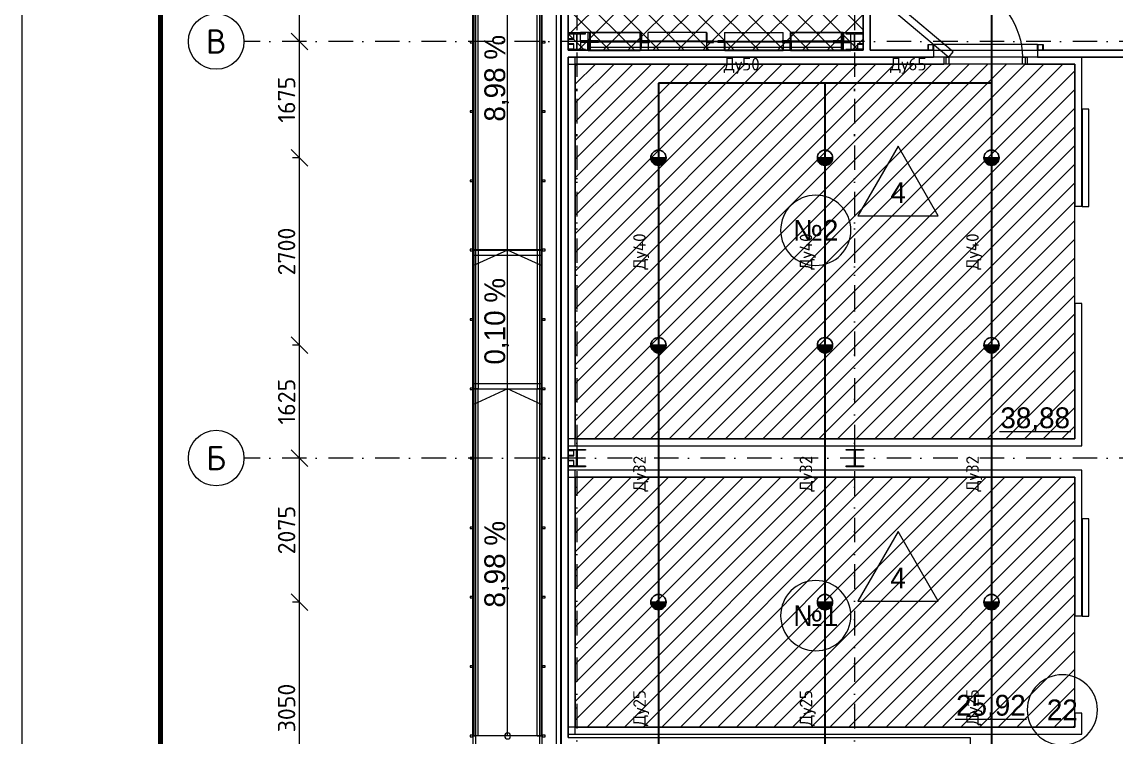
# Model space of a CAD drawing. Header units: millimetres. Extents: x 0 to 2118900, y -20000 to 84100.
# Drawn here: x 400000 to 415771, y 25981 to 36283 of the extents above; entities that cross this region are included whole.
import ezdxf
from ezdxf.enums import TextEntityAlignment as Align

# ---------------------------------------------------------------- set-up
doc = ezdxf.new("R2010")
doc.units = ezdxf.units.MM
for name, pattern in [('Dot & Dashed', [670.277762, 352.777767, -176.388884, 0, -141.111112]), ('Крупный пунктир', [634.99999, 0, -634.99999]), ('Штриховая', [300, 200, -100])]:
    doc.linetypes.add(name, pattern=pattern)
for name, color, linetype, lineweight in [('АР_подоснова', 8, 'Continuous', 13), ('ПТ_В21_расп', 1, 'Continuous', 30), ('ПТ_оросители', 7, 'Continuous', 25), ('ПТ_оси', 8, 'Continuous', 13), ('ПТ_размеры', 7, 'Continuous', 13), ('ПТ_рамка', 7, 'Continuous', 50), ('ПТ_рамка_тонк', 7, 'Continuous', 18), ('ПТ_текст', 7, 'Continuous', 18), ('ПТ_штриховка', 8, 'Continuous', 9)]:
    doc.layers.add(name, color=color, linetype=linetype, lineweight=lineweight)
doc.styles.add('АР_текст_1', font='arial.ttf')
doc.styles.add('АР_текст_2', font='ARIALN.TTF')
doc.styles.add('ПТ', font='isocpeur.ttf')
doc.dimstyles.new('ПТ100', dxfattribs={"dimscale": 100, "dimtxt": 2.5, "dimasz": 1.2, "dimexe": 1, "dimexo": 0, "dimgap": 0.6, "dimtad": 1, "dimdec": 0, "dimtxsty": 'ПТ', "dimtsz": 1.2, "dimcen": 2.5, "dimclrd": 7, "dimclre": 7, "dimclrt": 7, "dimazin": 3, "dimtfac": 1, "dimtmove": 0, "dimatfit": 3, "dimlwd": 13, "dimlwe": 13, "dimarcsym": 0})

# ---------------------------------------------------------------- blocks, each defined once
blk = doc.blocks.new('Разгрузочный тамбур_22_1', base_point=(3324, 5825))
at = {"color": 0, "linetype": 'Continuous', "lineweight": -2}
blk.add_line((6910, 182), (8168, 182), dxfattribs=at)
for start, end in [(0, 180), (180, 0)]:
    blk.add_arc((6996, 2373), 506, start, end, dxfattribs=at)
at = {"color": 0, "lineweight": -2, "style": 'АР_текст_1'}
for tag, p in [('ROOM_NUMBER', (6996, 2373)), ('ROOM_AREA', (7539, 381))]:
    blk.add_attdef(tag, text='', height=300, dxfattribs=at).set_placement(p, align=Align.MIDDLE_CENTER)
blk = doc.blocks.new('Колонна SHS ГК 270')
at = {"color": 0, "linetype": 'Continuous', "lineweight": -2}
for p, q in [((40, 40), (-40, 40)), ((-40, 40), (-40, -40)), ((-36.4, -36.4), (-36.4, 36.4)), ((-36.4, 36.4), (36.4, 36.4)), ((36.4, 36.4), (36.4, -36.4)), ((40, -40), (40, 40)), ((-40, -40), (40, -40)), ((36.4, -36.4), (-36.4, -36.4))]:
    blk.add_line(p, q, dxfattribs=at)
blk = doc.blocks.new('Труба Квадратного Сечения ГК SHS 27_6')
at = {"color": 0, "linetype": 'Continuous', "lineweight": -2}
for p, q in [((750, 40), (0, 40)), ((0, 40), (0, 0)), ((0, 0), (0, -40)), ((1500, 40), (750, 40)), ((1500, 0), (1500, 40)), ((1500, -40), (1500, 0)), ((0, -40), (750, -40)), ((750, -40), (1500, -40))]:
    blk.add_line(p, q, dxfattribs=at)
blk = doc.blocks.new('Морозильная камера №2_№2_69', base_point=(4020, 9648))
at = {"color": 0, "linetype": 'Continuous', "lineweight": -2}
for p, q in [((4630, 10492), (4051, 9490)), ((5208, 9490), (4630, 10492)), ((4051, 9490), (5208, 9490)), ((6090, 6381), (7120, 6381))]:
    blk.add_line(p, q, dxfattribs=at)
at = {"color": 0, "linetype": 'Штриховая', "lineweight": -2, "flags": 128}
blk.add_lwpolyline([(-25, 6275), (7175, 6275), (7175, 11675), (-25, 11675)], close=True, dxfattribs=at)
at = {"color": 0, "linetype": 'Continuous', "lineweight": -2}
for start, end in [(0, 180), (180, 0)]:
    blk.add_arc((3442, 9281), 506, start, end, dxfattribs=at)
at = {"color": 0, "lineweight": -2, "style": 'АР_текст_1'}
for tag, p in [('DUMMY_112', (4630, 9824)), ('ROOM_NUMBER', (3442, 9281)), ('ROOM_AREA', (6605, 6580))]:
    blk.add_attdef(tag, text='', height=300, dxfattribs=at).set_placement(p, align=Align.MIDDLE_CENTER)
blk = doc.blocks.new('Морозильная камера №1_№1_73', base_point=(4020, 4097))
at = {"color": 0, "linetype": 'Continuous', "lineweight": -2}
for p, q in [((4630, 4941), (4051, 3939)), ((5208, 3939), (4630, 4941)), ((4051, 3939), (5208, 3939)), ((5453, 2240), (6482, 2240))]:
    blk.add_line(p, q, dxfattribs=at)
at = {"color": 0, "linetype": 'Штриховая', "lineweight": -2, "flags": 128}
blk.add_lwpolyline([(-25, 2125), (7175, 2125), (7175, 5725), (-25, 5725)], close=True, dxfattribs=at)
at = {"color": 0, "linetype": 'Continuous', "lineweight": -2}
for start, end in [(0, 180), (180, 0)]:
    blk.add_arc((3442, 3730), 506, start, end, dxfattribs=at)
at = {"color": 0, "lineweight": -2, "style": 'АР_текст_1'}
for tag, p in [('DUMMY_112', (4630, 4273)), ('ROOM_NUMBER', (3442, 3730)), ('ROOM_AREA', (5967, 2440))]:
    blk.add_attdef(tag, text='', height=300, dxfattribs=at).set_placement(p, align=Align.MIDDLE_CENTER)
blk = doc.blocks.new('Перекрытие_1100', base_point=(-300, -300))
at = {"color": 0, "linetype": 'Continuous', "lineweight": -2, "flags": 128}
blk.add_lwpolyline([(-300, -300), (98301, -300), (98301, 40301), (-300, 40301)], close=True, dxfattribs=at)
blk = doc.blocks.new('Простой Проем Двери')
at = {"color": 0, "linetype": 'Continuous', "lineweight": -2}
for p, q in [((-750, 0), (-750, -100)), ((750, 0), (750, -100))]:
    blk.add_line(p, q, dxfattribs=at)
blk = doc.blocks.new('Стена_70', base_point=(-125, 11875))
at = {"color": 0, "linetype": 'Continuous', "lineweight": -2}
for p, q in [((5140, 11875), (5140, 11775)), ((6640, 11875), (6640, 11775))]:
    blk.add_line(p, q, dxfattribs=at)
at = {"color": 0, "linetype": 'Continuous', "lineweight": -2, "flags": 128}
for points in [[(4125, 11875), (-125, 11875)], [(5140, 11875), (4225, 11875)], [(8294, 11875), (6640, 11875)], [(-125, 11775), (5140, 11775)], [(6640, 11775), (8294, 11775)]]:
    blk.add_lwpolyline(points, dxfattribs=at)
at = {"color": 0, "linetype": 'Continuous', "lineweight": -2, "xscale": -1, "zscale": 1000}
blk.add_blockref('Простой Проем Двери', (5890, 11875), dxfattribs=at)
blk = doc.blocks.new('Стена_170', base_point=(4125, 28125))
at = {"color": 0, "linetype": 'Continuous', "lineweight": -2, "flags": 128}
for points in [[(4125, 17775), (4125, 11875)], [(4225, 11875), (4225, 15725)]]:
    blk.add_lwpolyline(points, dxfattribs=at)
blk = doc.blocks.new('Стена_230', base_point=(-125, 2025))
at = {"color": 0, "linetype": 'Continuous', "lineweight": -2, "flags": 128}
for points in [[(7175, 2125), (-125, 2125)], [(-125, 2125), (-125, 2025)], [(7275, 2025), (7275, 2125)], [(-125, 2025), (7275, 2025)]]:
    blk.add_lwpolyline(points, dxfattribs=at)
blk = doc.blocks.new('Наружная Раздвижная Дверь 27')
at = {"color": 0, "linetype": 'Continuous', "lineweight": -2}
for p, q in [((-700, 0), (-700, -100)), ((700, 105), (2100, 105)), ((700, 5), (700, 105)), ((2100, 5), (700, 5)), ((700, 0), (700, -100)), ((2100, 105), (2100, 5))]:
    blk.add_line(p, q, dxfattribs=at)
blk = doc.blocks.new('Стена_240', base_point=(7275, 2025))
at = {"color": 0, "linetype": 'Continuous', "lineweight": -2}
for p, q in [((7275, 3725), (7175, 3725)), ((7275, 2325), (7175, 2325))]:
    blk.add_line(p, q, dxfattribs=at)
at = {"color": 0, "linetype": 'Continuous', "lineweight": -2, "flags": 128}
for points in [[(7275, 5825), (7175, 5825)], [(7175, 5725), (7175, 3725)], [(7275, 3725), (7275, 5825)], [(7175, 2325), (7175, 2125)], [(7275, 2125), (7275, 2325)]]:
    blk.add_lwpolyline(points, dxfattribs=at)
at = {"color": 0, "linetype": 'Continuous', "lineweight": -2, "xscale": -1, "zscale": 1000, "rotation": 270}
blk.add_blockref('Наружная Раздвижная Дверь 27', (7275, 3025), dxfattribs=at)
blk = doc.blocks.new('Стена_250', base_point=(7275, 5825))
at = {"color": 0, "linetype": 'Continuous', "lineweight": -2, "flags": 128}
for points in [[(7175, 5825), (-125, 5825)], [(-125, 5725), (-125, 5825)], [(-125, 5725), (7175, 5725)]]:
    blk.add_lwpolyline(points, dxfattribs=at)
blk = doc.blocks.new('Стена_260', base_point=(-125, 5825))
at = {"color": 0, "linetype": 'Continuous', "lineweight": -2, "flags": 128}
for points in [[(-125, 5825), (-125, 2025)], [(-25, 5825), (-125, 5825)], [(-25, 2025), (-25, 5825)], [(-125, 2025), (-25, 2025)]]:
    blk.add_lwpolyline(points, dxfattribs=at)
blk = doc.blocks.new('Стена_270', base_point=(-125, 6175))
at = {"color": 0, "linetype": 'Continuous', "lineweight": -2, "flags": 128}
for points in [[(7175, 6275), (-125, 6275)], [(-125, 6275), (-125, 6175)], [(-125, 6175), (7275, 6175)], [(7275, 6175), (7275, 6275)]]:
    blk.add_lwpolyline(points, dxfattribs=at)
blk = doc.blocks.new('Стена_280', base_point=(7275, 6175))
at = {"color": 0, "linetype": 'Continuous', "lineweight": -2}
for p, q in [((7275, 9625), (7175, 9625)), ((7275, 8225), (7175, 8225))]:
    blk.add_line(p, q, dxfattribs=at)
at = {"color": 0, "linetype": 'Continuous', "lineweight": -2, "flags": 128}
for points in [[(7275, 11775), (7175, 11775)], [(7175, 11675), (7175, 9625)], [(7275, 9625), (7275, 11775)], [(7175, 8225), (7175, 6275)], [(7275, 6275), (7275, 8225)]]:
    blk.add_lwpolyline(points, dxfattribs=at)
at = {"color": 0, "linetype": 'Continuous', "lineweight": -2, "xscale": -1, "zscale": 1000, "rotation": 270}
blk.add_blockref('Наружная Раздвижная Дверь 27', (7275, 8925), dxfattribs=at)
blk = doc.blocks.new('Однопольная Дверь 27_4')
at = {"color": 0, "linetype": 'Continuous', "lineweight": -2}
for p, q in [((466, 77), (1278, 758)), ((1342, 681), (530, 0)), ((1278, 758), (1342, 681)), ((-570, 0), (-600, 0)), ((-600, 0), (-600, -100)), ((-600, 0), (-600, -100)), ((-600, 0), (-600, -100)), ((-530, 0), (-570, 0)), ((-570, 0), (-570, -100)), ((-530, -100), (-530, 0)), ((530, 0), (466, 77)), ((570, 0), (530, 0)), ((530, 0), (530, -100)), ((570, 0), (600, 0)), ((570, -100), (570, 0)), ((600, 0), (600, -100)), ((600, 0), (600, -100)), ((600, 0), (600, -100)), ((-570, -100), (-600, -100)), ((-570, -100), (-530, -100)), ((530, -100), (570, -100)), ((570, -100), (600, -100))]:
    blk.add_line(p, q, dxfattribs=at)
blk.add_arc((530, 0), 1060, 40, 180, dxfattribs=at)
blk = doc.blocks.new('Стена_290', base_point=(7275, 11775))
at = {"color": 0, "linetype": 'Continuous', "lineweight": -2}
for p, q in [((5290, 11775), (5290, 11675)), ((6490, 11775), (6490, 11675))]:
    blk.add_line(p, q, dxfattribs=at)
at = {"color": 0, "linetype": 'Continuous', "lineweight": -2, "flags": 128}
for points in [[(5290, 11775), (-125, 11775)], [(-125, 11675), (-125, 11775)], [(-125, 11675), (5290, 11675)], [(7175, 11775), (6490, 11775)], [(6490, 11675), (7175, 11675)]]:
    blk.add_lwpolyline(points, dxfattribs=at)
at = {"color": 0, "linetype": 'Continuous', "lineweight": -2, "xscale": -1, "zscale": 1000}
blk.add_blockref('Однопольная Дверь 27_4', (5890, 11775), dxfattribs=at)
blk = doc.blocks.new('Стена_300', base_point=(-125, 11775))
at = {"color": 0, "linetype": 'Continuous', "lineweight": -2, "flags": 128}
for points in [[(-125, 11775), (-125, 6175)], [(-25, 11775), (-125, 11775)], [(-25, 6175), (-25, 11775)], [(-125, 6175), (-25, 6175)]]:
    blk.add_lwpolyline(points, dxfattribs=at)
blk = doc.blocks.new('Стена_163', base_point=(-225, 5997))
at = {"color": 0, "linetype": 'Continuous', "lineweight": -2, "flags": 128}
for points in [[(-235, 5997), (-235, -225)], [(-235, 5997), (-225, 5997)], [(-225, -225), (-225, 5997)]]:
    blk.add_lwpolyline(points, dxfattribs=at)
blk = doc.blocks.new('Стена_164', base_point=(-225, 5997))
at = {"color": 0, "linetype": 'Continuous', "lineweight": -2, "flags": 128}
for points in [[(-235, 5997), (-235, -225)], [(-235, 5997), (-225, 5997)], [(-225, -225), (-225, 5997)]]:
    blk.add_lwpolyline(points, dxfattribs=at)
blk = doc.blocks.new('Стена_165', base_point=(-225, 6002))
at = {"color": 0, "linetype": 'Continuous', "lineweight": -2, "flags": 128}
for points in [[(-225, 11998), (-235, 11998)], [(-235, 11998), (-235, 6002)], [(-225, 6002), (-225, 11998)], [(-235, 6002), (-225, 6002)]]:
    blk.add_lwpolyline(points, dxfattribs=at)
blk = doc.blocks.new('Стена_166', base_point=(-225, 6002))
at = {"color": 0, "linetype": 'Continuous', "lineweight": -2, "flags": 128}
for points in [[(-225, 11998), (-235, 11998)], [(-235, 11998), (-235, 6002)], [(-225, 6002), (-225, 11998)], [(-235, 6002), (-225, 6002)]]:
    blk.add_lwpolyline(points, dxfattribs=at)
blk = doc.blocks.new('Стена_167', base_point=(-225, 17998))
at = {"color": 0, "linetype": 'Continuous', "lineweight": -2, "flags": 128}
for points in [[(-235, 17998), (-235, 12002)], [(-225, 17998), (-235, 17998)], [(-225, 12002), (-225, 17998)], [(-235, 12002), (-225, 12002)]]:
    blk.add_lwpolyline(points, dxfattribs=at)
blk = doc.blocks.new('Стена_168', base_point=(-225, 17998))
at = {"color": 0, "linetype": 'Continuous', "lineweight": -2, "flags": 128}
for points in [[(-235, 17998), (-235, 12002)], [(-225, 17998), (-235, 17998)], [(-225, 12002), (-225, 17998)], [(-235, 12002), (-225, 12002)]]:
    blk.add_lwpolyline(points, dxfattribs=at)
blk = doc.blocks.new('Колонна Универсальная 27')
at = {"color": 0, "linetype": 'Continuous', "lineweight": -2}
for p, q in [((125, 125), (-125, 125)), ((-125, 125), (-125, 113)), ((-125, 113), (-4, 113)), ((-4, 113), (-4, -113)), ((4, -113), (4, 113)), ((4, 113), (125, 113)), ((125, 113), (125, 125)), ((-4, -113), (-125, -113)), ((-125, -113), (-125, -125)), ((-125, -125), (125, -125)), ((125, -113), (4, -113)), ((125, -125), (125, -113))]:
    blk.add_line(p, q, dxfattribs=at)
blk = doc.blocks.new('Двутавp К 26020-83 27_4')
at = {"color": 0, "linetype": 'Крупный пунктир', "lineweight": -2}
blk.add_line((0, 0), (39750, 0), dxfattribs=at)
blk = doc.blocks.new('Морф_445')
at = {"color": 0, "linetype": 'Continuous', "lineweight": -2, "flags": 128}
for points in [[(1027, 12004), (1027, 12129)], [(1867, 12129), (1027, 12129)], [(1867, 12004), (1027, 12004)], [(1867, 12004), (1867, 12129)], [(1867, 12129), (1869, 12129), (1872, 12127)], [(1971, 12004), (1867, 12004)], [(1872, 12127), (1874, 12123), (1874, 12025), (1877, 12016)], [(1877, 12016), (1885, 12012), (1966, 12012), (1969, 12010)], [(1969, 12010), (1971, 12006), (1971, 12004)]]:
    blk.add_lwpolyline(points, dxfattribs=at)
blk = doc.blocks.new('Морф_446')
at = {"color": 0, "linetype": 'Continuous', "lineweight": -2, "flags": 128}
for points in [[(58, 12010), (56, 12005), (56, 12004)], [(56, 12004), (163, 12004)], [(153, 12016), (145, 12012), (62, 12012), (58, 12010)], [(158, 12127), (156, 12122), (156, 12025), (153, 12016)], [(163, 12129), (162, 12129), (158, 12127)], [(163, 12004), (163, 12129)], [(163, 12129), (910, 12129)], [(163, 12004), (910, 12004)], [(910, 12004), (910, 12129)]]:
    blk.add_lwpolyline(points, dxfattribs=at)
blk = doc.blocks.new('Морф_447')
at = {"color": 0, "linetype": 'Continuous', "lineweight": -2}
for p in [(183, 12129), (310, 12004)]:
    blk.add_line(p, (183, 12004), dxfattribs=at)
at = {"color": 0, "linetype": 'Continuous', "lineweight": -2, "flags": 128}
for points in [[(51, 12004), (51, 12129)], [(183, 12129), (51, 12129)], [(183, 12004), (51, 12004)], [(189, 12127), (185, 12129), (185, 12129), (185, 12129), (183, 12129)], [(921, 12129), (183, 12129)], [(921, 12004), (183, 12004)], [(189, 12127), (190, 12126), (191, 12123), (191, 12040), (192, 12025), (195, 12017), (195, 12016)], [(195, 12016), (197, 12015), (205, 12012), (288, 12012), (304, 12012), (305, 12012), (309, 12010)], [(304, 12012), (205, 12012)], [(309, 12010), (309, 12009), (310, 12005)], [(310, 12005), (310, 12005), (310, 12004)], [(921, 12004), (921, 12129)], [(921, 12129), (922, 12129), (925, 12127)], [(1044, 12004), (921, 12004)], [(925, 12127), (927, 12123), (929, 12025), (933, 12016)], [(933, 12016), (942, 12012), (1040, 12012), (1044, 12010)], [(1040, 12012), (942, 12012)], [(1044, 12010), (1045, 12005), (1044, 12004)]]:
    blk.add_lwpolyline(points, dxfattribs=at)
blk = doc.blocks.new('Морф_448')
at = {"color": 0, "linetype": 'Continuous', "lineweight": -2, "flags": 128}
for points in [[(1867, 11996), (1027, 11996)], [(1027, 11996), (1027, 11871)], [(1867, 11996), (1867, 11871)], [(1971, 11996), (1867, 11996)], [(1877, 11984), (1885, 11988), (1966, 11988), (1969, 11990)], [(1969, 11990), (1971, 11995), (1971, 11996)], [(1867, 11871), (1027, 11871)], [(1867, 11871), (1869, 11871), (1872, 11873)], [(1872, 11873), (1874, 11878), (1874, 11975), (1877, 11984)]]:
    blk.add_lwpolyline(points, dxfattribs=at)
blk = doc.blocks.new('Морф_449')
at = {"color": 0, "linetype": 'Continuous', "lineweight": -2, "flags": 128}
for points in [[(58, 11990), (56, 11994), (56, 11996)], [(56, 11996), (163, 11996)], [(153, 11984), (145, 11988), (62, 11988), (58, 11990)], [(163, 11996), (910, 11996)], [(163, 11996), (163, 11871)], [(910, 11996), (910, 11871)], [(158, 11873), (156, 11877), (156, 11975), (153, 11984)], [(163, 11871), (162, 11871), (158, 11873)], [(163, 11871), (910, 11871)]]:
    blk.add_lwpolyline(points, dxfattribs=at)
blk = doc.blocks.new('Морф_450')
at = {"color": 0, "linetype": 'Continuous', "lineweight": -2}
for p, q in [((183, 11996), (183, 11871)), ((310, 11996), (183, 11996))]:
    blk.add_line(p, q, dxfattribs=at)
at = {"color": 0, "linetype": 'Continuous', "lineweight": -2, "flags": 128}
for points in [[(183, 11996), (51, 11996)], [(51, 11996), (51, 11871)], [(921, 11996), (183, 11996)], [(309, 11990), (305, 11988), (304, 11988), (288, 11988), (205, 11988), (197, 11985), (195, 11984)], [(304, 11988), (205, 11988)], [(310, 11995), (309, 11991), (309, 11990)], [(310, 11996), (310, 11995), (310, 11995)], [(921, 11996), (921, 11871)], [(1044, 11996), (921, 11996)], [(933, 11984), (942, 11988), (1040, 11988), (1044, 11990)], [(1040, 11988), (942, 11988)], [(1044, 11990), (1045, 11995), (1044, 11996)], [(183, 11871), (51, 11871)], [(189, 11873), (185, 11871), (185, 11871), (185, 11871), (183, 11871)], [(921, 11871), (183, 11871)], [(195, 11984), (195, 11983), (192, 11975), (191, 11960), (191, 11877), (190, 11874), (189, 11873)], [(921, 11871), (922, 11871), (925, 11873)], [(925, 11873), (927, 11877), (929, 11975), (933, 11984)]]:
    blk.add_lwpolyline(points, dxfattribs=at)
blk = doc.blocks.new('Морф_451')
at = {"color": 0, "linetype": 'Continuous', "lineweight": -2, "flags": 128}
for points in [[(2031, 12010), (2029, 12006), (2029, 12004)], [(2029, 12004), (2133, 12004)], [(2123, 12016), (2115, 12012), (2034, 12012), (2031, 12010)], [(2128, 12127), (2126, 12123), (2126, 12025), (2123, 12016)], [(2133, 12129), (2131, 12129), (2128, 12127)], [(2133, 12004), (2133, 12129)], [(2133, 12129), (2973, 12129)], [(2133, 12004), (2973, 12004)], [(2973, 12004), (2973, 12129)]]:
    blk.add_lwpolyline(points, dxfattribs=at)
blk = doc.blocks.new('Морф_452')
at = {"color": 0, "linetype": 'Continuous', "lineweight": -2, "flags": 128}
for points in [[(3090, 12004), (3090, 12129)], [(3837, 12129), (3090, 12129)], [(3837, 12004), (3090, 12004)], [(3837, 12129), (3838, 12129), (3842, 12127)], [(3837, 12004), (3837, 12129)], [(3944, 12004), (3837, 12004)], [(3842, 12127), (3844, 12123), (3844, 12025), (3847, 12016)], [(3847, 12016), (3855, 12012), (3938, 12012), (3942, 12010)], [(3942, 12010), (3944, 12006), (3944, 12004)]]:
    blk.add_lwpolyline(points, dxfattribs=at)
blk = doc.blocks.new('Морф_453')
at = {"color": 0, "linetype": 'Continuous', "lineweight": -2}
for p, q in [((3817, 12004), (3690, 12004)), ((3817, 12129), (3817, 12004))]:
    blk.add_line(p, q, dxfattribs=at)
at = {"color": 0, "linetype": 'Continuous', "lineweight": -2, "flags": 128}
for points in [[(2956, 12010), (2955, 12005), (2956, 12004)], [(3067, 12016), (3058, 12012), (2960, 12012), (2956, 12010)], [(2956, 12004), (3079, 12004)], [(2960, 12012), (3058, 12012)], [(3075, 12127), (3073, 12123), (3071, 12025), (3067, 12016)], [(3079, 12129), (3078, 12129), (3075, 12127)], [(3079, 12004), (3079, 12129)], [(3079, 12129), (3817, 12129)], [(3079, 12004), (3817, 12004)], [(3691, 12010), (3691, 12009), (3690, 12005)], [(3690, 12005), (3690, 12005), (3690, 12004)], [(3805, 12016), (3803, 12015), (3795, 12012), (3712, 12012), (3696, 12012), (3695, 12012), (3691, 12010)], [(3696, 12012), (3795, 12012)], [(3811, 12127), (3810, 12126), (3809, 12123), (3809, 12040), (3808, 12025), (3805, 12017), (3805, 12016)], [(3817, 12129), (3815, 12129), (3815, 12129), (3815, 12129), (3811, 12127)], [(3817, 12129), (3949, 12129)], [(3817, 12004), (3949, 12004)], [(3949, 12004), (3949, 12129)]]:
    blk.add_lwpolyline(points, dxfattribs=at)
blk = doc.blocks.new('Морф_454')
at = {"color": 0, "linetype": 'Continuous', "lineweight": -2, "flags": 128}
for points in [[(2029, 11996), (2133, 11996)], [(2031, 11990), (2029, 11995), (2029, 11996)], [(2123, 11984), (2115, 11988), (2034, 11988), (2031, 11990)], [(2133, 11996), (2973, 11996)], [(2133, 11996), (2133, 11871)], [(2973, 11996), (2973, 11871)], [(2128, 11873), (2126, 11878), (2126, 11975), (2123, 11984)], [(2133, 11871), (2131, 11871), (2128, 11873)], [(2133, 11871), (2973, 11871)]]:
    blk.add_lwpolyline(points, dxfattribs=at)
blk = doc.blocks.new('Морф_455')
at = {"color": 0, "linetype": 'Continuous', "lineweight": -2, "flags": 128}
for points in [[(3837, 11996), (3090, 11996)], [(3090, 11996), (3090, 11871)], [(3944, 11996), (3837, 11996)], [(3837, 11996), (3837, 11871)], [(3847, 11984), (3855, 11988), (3938, 11988), (3942, 11990)], [(3942, 11990), (3944, 11995), (3944, 11996)], [(3837, 11871), (3090, 11871)], [(3837, 11871), (3838, 11871), (3842, 11873)], [(3842, 11873), (3844, 11878), (3844, 11975), (3847, 11984)]]:
    blk.add_lwpolyline(points, dxfattribs=at)
blk = doc.blocks.new('Морф_456')
at = {"color": 0, "linetype": 'Continuous', "lineweight": -2}
for q in [(3690, 11996), (3817, 11871)]:
    blk.add_line((3817, 11996), q, dxfattribs=at)
at = {"color": 0, "linetype": 'Continuous', "lineweight": -2, "flags": 128}
for points in [[(2956, 11990), (2955, 11995), (2956, 11996)], [(2956, 11996), (3079, 11996)], [(3067, 11984), (3058, 11988), (2960, 11988), (2956, 11990)], [(2960, 11988), (3058, 11988)], [(3079, 11996), (3817, 11996)], [(3079, 11996), (3079, 11871)], [(3690, 11996), (3690, 11995), (3690, 11995)], [(3690, 11995), (3691, 11991), (3691, 11990)], [(3691, 11990), (3695, 11988), (3696, 11988), (3712, 11988), (3795, 11988), (3803, 11985), (3805, 11984)], [(3696, 11988), (3795, 11988)], [(3817, 11996), (3949, 11996)], [(3949, 11996), (3949, 11871)], [(3075, 11873), (3073, 11877), (3071, 11975), (3067, 11984)], [(3079, 11871), (3078, 11871), (3075, 11873)], [(3079, 11871), (3817, 11871)], [(3805, 11984), (3805, 11983), (3808, 11975), (3809, 11960), (3809, 11877), (3810, 11874), (3811, 11873)], [(3811, 11873), (3815, 11871), (3815, 11871), (3815, 11871), (3817, 11871)], [(3817, 11871), (3949, 11871)]]:
    blk.add_lwpolyline(points, dxfattribs=at)
blk = doc.blocks.new('Морф_457')
at = {"color": 0, "linetype": 'Continuous', "lineweight": -2, "flags": 128}
for points in [[(170, 11996), (170, 11979), (170, 11916)], [(170, 11916), (170, 11996)], [(3830, 11996), (170, 11996)], [(170, 11991), (170, 11996)], [(170, 11996), (170, 11996)], [(3830, 11916), (3830, 11996)], [(170, 11918), (170, 11916)], [(170, 11916), (170, 11916)], [(3830, 11916), (170, 11916)]]:
    blk.add_lwpolyline(points, dxfattribs=at)
blk = doc.blocks.new('Стена_415', base_point=(-125, -125))
at = {"color": 0, "linetype": 'Continuous', "lineweight": -2, "flags": 128}
for points in [[(-225, 18850), (-225, -125)], [(-125, 11875), (-125, 17775)], [(-125, 1975), (-125, 11775)]]:
    blk.add_lwpolyline(points, dxfattribs=at)
blk = doc.blocks.new('Ограждение_46')
at = {"color": 0, "linetype": 'Continuous', "lineweight": -2}
for p, q in [((-1459, 13992), (-1499, 13992)), ((-1499, 13992), (-1499, 8992)), ((-1459, 13992), (-1499, 13992)), ((-1499, 13992), (-1499, 8992)), ((-1459, 8992), (-1459, 13992)), ((-1459, 8992), (-1459, 13992)), ((-1499, 8992), (-1499, 6992)), ((-1499, 8992), (-1499, 6992)), ((-1459, 6992), (-1459, 8992)), ((-1459, 6992), (-1459, 8992)), ((-1459, 6992), (-1499, 6992)), ((-1499, 6992), (-1499, 1997)), ((-1499, 6992), (-1499, 1997)), ((-1459, 1997), (-1459, 6992)), ((-1459, 1997), (-1459, 6992)), ((-1499, 1997), (-1499, 1649)), ((-1499, 1997), (-1459, 1997)), ((-1459, 1649), (-1459, 1997)), ((-1499, 1649), (-1459, 1649))]:
    blk.add_line(p, q, dxfattribs=at)
blk = doc.blocks.new('Ограждение_47')
at = {"color": 0, "linetype": 'Continuous', "lineweight": -2}
for p, q in [((-1482, 13987), (-1500, 13987)), ((-1500, 13987), (-1500, 8997)), ((-1482, 8997), (-1482, 13987)), ((-1500, 8997), (-1500, 6997)), ((-1482, 6997), (-1482, 8997)), ((-1500, 6997), (-1500, 1997)), ((-1482, 1997), (-1482, 6997)), ((-1500, 1997), (-1482, 1997))]:
    blk.add_line(p, q, dxfattribs=at)
at = {"color": 0, "linetype": 'Continuous', "lineweight": -2, "flags": 128}
for points in [[(-1539, 13977), (-1499, 13977), (-1499, 13997), (-1539, 13997)], [(-1539, 12979), (-1499, 12979), (-1499, 12999), (-1539, 12999)], [(-1539, 11981), (-1499, 11981), (-1499, 12001), (-1539, 12001)], [(-1539, 10983), (-1499, 10983), (-1499, 11003), (-1539, 11003)], [(-1539, 9985), (-1499, 9985), (-1499, 10005), (-1539, 10005)], [(-1539, 8987), (-1499, 8987), (-1499, 9007), (-1539, 9007)], [(-1539, 7987), (-1499, 7987), (-1499, 8007), (-1539, 8007)], [(-1539, 6987), (-1499, 6987), (-1499, 7007), (-1539, 7007)], [(-1539, 5987), (-1499, 5987), (-1499, 6007), (-1539, 6007)], [(-1539, 4987), (-1499, 4987), (-1499, 5007), (-1539, 5007)], [(-1539, 3987), (-1499, 3987), (-1499, 4007), (-1539, 4007)], [(-1539, 2987), (-1499, 2987), (-1499, 3007), (-1539, 3007)], [(-1539, 1987), (-1499, 1987), (-1499, 2007), (-1539, 2007)]]:
    blk.add_lwpolyline(points, close=True, dxfattribs=at)
blk = doc.blocks.new('Ограждение_48')
at = {"color": 0, "linetype": 'Continuous', "lineweight": -2}
for p, q in [((-499, 13992), (-539, 13992)), ((-539, 13992), (-539, 8992)), ((-499, 13992), (-539, 13992)), ((-539, 13992), (-539, 8992)), ((-499, 8992), (-499, 13992)), ((-499, 8992), (-499, 13992)), ((-539, 8992), (-539, 6992)), ((-539, 8992), (-539, 6992)), ((-499, 6992), (-499, 8992)), ((-499, 6992), (-499, 8992)), ((-499, 6992), (-539, 6992)), ((-539, 6992), (-539, 1997)), ((-539, 6992), (-539, 1997)), ((-499, 1997), (-499, 6992)), ((-499, 1997), (-499, 6992)), ((-539, 1997), (-539, 1649)), ((-539, 1997), (-499, 1997)), ((-499, 1649), (-499, 1997)), ((-539, 1649), (-499, 1649))]:
    blk.add_line(p, q, dxfattribs=at)
blk = doc.blocks.new('Ограждение_49')
at = {"color": 0, "linetype": 'Continuous', "lineweight": -2}
for p, q in [((-499, 13987), (-517, 13987)), ((-517, 13987), (-517, 8997)), ((-499, 8997), (-499, 13987)), ((-517, 8997), (-517, 6997)), ((-499, 6997), (-499, 8997)), ((-517, 6997), (-517, 1997)), ((-499, 1997), (-499, 6997)), ((-517, 1997), (-499, 1997))]:
    blk.add_line(p, q, dxfattribs=at)
at = {"color": 0, "linetype": 'Continuous', "lineweight": -2, "flags": 128}
for points in [[(-499, 13977), (-459, 13977), (-459, 13997), (-499, 13997)], [(-499, 12979), (-459, 12979), (-459, 12999), (-499, 12999)], [(-499, 11981), (-459, 11981), (-459, 12001), (-499, 12001)], [(-499, 10983), (-459, 10983), (-459, 11003), (-499, 11003)], [(-499, 9985), (-459, 9985), (-459, 10005), (-499, 10005)], [(-499, 8987), (-459, 8987), (-459, 9007), (-499, 9007)], [(-499, 7987), (-459, 7987), (-459, 8007), (-499, 8007)], [(-499, 6987), (-459, 6987), (-459, 7007), (-499, 7007)], [(-499, 5987), (-459, 5987), (-459, 6007), (-499, 6007)], [(-499, 4987), (-459, 4987), (-459, 5007), (-499, 5007)], [(-499, 3987), (-459, 3987), (-459, 4007), (-499, 4007)], [(-499, 2987), (-459, 2987), (-459, 3007), (-499, 3007)], [(-499, 1987), (-459, 1987), (-459, 2007), (-499, 2007)]]:
    blk.add_lwpolyline(points, close=True, dxfattribs=at)
blk = doc.blocks.new('Стандартный Маркер Сетки_40')
at = {"color": 0, "linetype": 'Dot & Dashed', "lineweight": -2}
blk.add_line((0, 0), (55187, 0), dxfattribs=at)
at = {"color": 0, "lineweight": -2, "style": 'АР_текст_1'}
blk.add_attdef('AC_MarkerText_1', text='', height=300, rotation=90, dxfattribs=at).set_placement((55368, -69), align=Align.TOP_CENTER)
blk = doc.blocks.new('Пандус Прямой 27_4')
at = {"color": 0, "linetype": 'Continuous', "lineweight": -2}
for p, q in [((0, -500), (0, 500)), ((0, 500), (12000, 500)), ((5000, 0), (4771, 500)), ((5000, 500), (5000, -500)), ((7000, 0), (6771, 500)), ((7000, 500), (7000, -500)), ((12000, 0), (11771, 500)), ((12000, -500), (12000, 500)), ((0, 0), (12000, 0)), ((4771, -500), (5000, 0)), ((6771, -500), (7000, 0)), ((11771, -500), (12000, 0)), ((0, -500), (12000, -500))]:
    blk.add_line(p, q, dxfattribs=at)
at = {"color": 0, "linetype": 'Continuous', "lineweight": -2, "flags": 128}
blk.add_lwpolyline([(42, 0, 1), (-42, 0, 1)], format="xyb", close=True, dxfattribs=at)
at = {"color": 0, "linetype": 'Continuous', "lineweight": -2, "style": 'АР_текст_2'}
for tag, p in [('transitionPercentageLower_0', (2500, 159)), ('ac_bottomlevel', (6000, 159)), ('transitionPercentageLower_1', (9500, 159))]:
    blk.add_attdef(tag, text='', height=300, dxfattribs=at).set_placement(p, align=Align.MIDDLE_CENTER)
blk = doc.blocks.new('Балка - Швеллер ПП 27_60')
at = {"color": 0, "linetype": 'Continuous', "lineweight": -2}
for p, q in [((-16, 38), (4982, 38)), ((-16, 38), (-16, -38)), ((4982, 0), (4982, 38)), ((4982, -38), (4982, 0)), ((-16, -38), (4982, -38))]:
    blk.add_line(p, q, dxfattribs=at)
blk = doc.blocks.new('Балка - Швеллер ПП 27_40')
at = {"color": 0, "linetype": 'Continuous', "lineweight": -2}
for p, q in [((0, 37.5), (0, -37.5)), ((1000, 37.5), (0, 37.5)), ((2000, 37.5), (1000, 37.5)), ((2000, 0), (2000, 37.5)), ((2000, -37.5), (2000, 0)), ((0, -37.5), (1000, -37.5)), ((1000, -37.5), (2000, -37.5))]:
    blk.add_line(p, q, dxfattribs=at)
blk = doc.blocks.new('Балка - Швеллер ПП 27_70')
at = {"color": 0, "linetype": 'Continuous', "lineweight": -2}
for p, q in [((-8, 38), (4992, 38)), ((-8, 38), (-8, -37)), ((4992, 0), (4992, 38)), ((4992, -37), (4992, 0)), ((-8, -37), (4992, -37))]:
    blk.add_line(p, q, dxfattribs=at)
blk = doc.blocks.new('Балка - Швеллер ПП 27_80')
at = {"color": 0, "linetype": 'Continuous', "lineweight": -2}
for p, q in [((0, 37.5), (0, -37.5)), ((500, 37.5), (0, 37.5)), ((1000, 37.5), (500, 37.5)), ((1000, 0), (1000, 37.5)), ((1000, -37.5), (1000, 0)), ((0, -37.5), (500, -37.5)), ((500, -37.5), (1000, -37.5))]:
    blk.add_line(p, q, dxfattribs=at)
blk = doc.blocks.new('AR_F1')
at = {"layer": 'АР_подоснова', "linetype": 'Dot & Dashed'}
for p, q in [((98000, 12000), (-4800, 12000)), ((98000, 6000), (-4800, 6000))]:
    blk.add_line(p, q, dxfattribs=at)
at = {"layer": 'АР_подоснова', "linetype": 'Continuous', "flags": 128}
for points in [[(4125, 17775), (-125, 17775), (-125, 11875), (4125, 11875)], [(4225, 15726), (4225, 11875), (9950, 11875), (9950, 15726)], [(9950, 5875), (9950, 6125), (9950, 11775), (-125, 11775), (-125, 1975), (5670, 1975), (5670, -125), (9950, -125), (9950, 125)], [(-25, 6275), (7175, 6275), (7175, 11675), (-25, 11675)], [(-25, 2125), (7175, 2125), (7175, 5725), (-25, 5725)]]:
    blk.add_lwpolyline(points, close=True, dxfattribs=at)
at = {"layer": 'АР_подоснова'}
for name, p in [('Стена_415', (-125, -125)), ('Стена_170', (4125, 28125)), ('Стена_167', (-225, 17998)), ('Стена_168', (-225, 17998)), ('Стена_290', (7275, 11775)), ('Стена_165', (-225, 6002)), ('Стена_166', (-225, 6002)), ('Стена_70', (-125, 11875)), ('Стена_300', (-125, 11775)), ('Стена_280', (7275, 6175)), ('Стена_270', (-125, 6175)), ('Стена_163', (-225, 5997)), ('Стена_164', (-225, 5997)), ('Стена_250', (7275, 5825)), ('Стена_260', (-125, 5825)), ('Стена_240', (7275, 2025)), ('Стена_230', (-125, 2025))]:
    blk.add_blockref(name, p, dxfattribs=at)
at = {"layer": 'АР_подоснова', "linetype": 'Continuous'}
for name, p in [('Перекрытие_1100', (-300, -300)), ('Ограждение_47', (0, 0)), ('Ограждение_46', (0, 0)), ('Ограждение_48', (0, 0)), ('Ограждение_49', (0, 0)), ('Морф_447', (0, 0)), ('Морф_450', (0, 0)), ('Морф_446', (0, 0)), ('Морф_449', (0, 0)), ('Морф_457', (0, 0)), ('Морф_445', (0, 0)), ('Морф_448', (0, 0)), ('Морф_451', (0, 0)), ('Морф_454', (0, 0)), ('Морф_453', (0, 0)), ('Морф_456', (0, 0)), ('Морф_452', (0, 0)), ('Морф_455', (0, 0))]:
    blk.add_blockref(name, p, dxfattribs=at)
at = {"layer": 'АР_подоснова', "linetype": 'Continuous', "zscale": 1000}
for name, p, rotation in [('Стандартный Маркер Сетки_40', (0, 40000), 270), ('Стандартный Маркер Сетки_40', (4000, 40000), 270), ('Балка - Швеллер ПП 27_70', (-537, 9005), 90), ('Колонна Универсальная 27', (0, 12000), 180), ('Колонна SHS ГК 270', (-85, 12073), 180), ('Колонна Универсальная 27', (4000, 12000), 180), ('Колонна SHS ГК 270', (-85, 11927), 180), ('Колонна SHS ГК 270', (4085, 11927), 180), ('Труба Квадратного Сечения ГК SHS 27_6', (6640, 11915), 180), ('Балка - Швеллер ПП 27_80', (-499, 8960), 180), ('Балка - Швеллер ПП 27_40', (-537, 6997), 90), ('Балка - Швеллер ПП 27_80', (-499, 7034), 180), ('Балка - Швеллер ПП 27_60', (-537, 2015), 90), ('Колонна SHS ГК 270', (-85, 6073), 180), ('Колонна SHS ГК 270', (-85, 5927), 180)]:
    blk.add_blockref(name, p, dxfattribs=dict(at, rotation=rotation))
at = {"layer": 'АР_подоснова', "linetype": 'Continuous', "xscale": -1, "zscale": 1000}
for name, p, rotation in [('Двутавp К 26020-83 27_4', (0, 39875), 90), ('Двутавp К 26020-83 27_4', (4000, 39875), 90), ('Балка - Швеллер ПП 27_70', (-1462, 9005), 270), ('Колонна SHS ГК 270', (5100, 11915), 180), ('Колонна SHS ГК 270', (6680, 11915), 180), ('Балка - Швеллер ПП 27_40', (-1462, 6997), 270), ('Балка - Швеллер ПП 27_60', (-1462, 2015), 270)]:
    blk.add_blockref(name, p, dxfattribs=dict(at, rotation=rotation))
at = {"layer": 'АР_подоснова', "linetype": 'Continuous'}
ref = blk.add_blockref('Пандус Прямой 27_4', (-999, 1997), dxfattribs=dict(at, zscale=1000, rotation=90))
ref.add_attrib('ac_bottomlevel', '0,10 %', dxfattribs={"layer": '0', "color": 0, "linetype": 'Continuous', "lineweight": 25, "height": 300, "rotation": 90}).set_placement((-1184, 7971), align=Align.MIDDLE_CENTER)
ref.add_attrib('transitionPercentageLower', '8,98 %', dxfattribs={"layer": '0', "color": 0, "linetype": 'Continuous', "lineweight": 25, "height": 300, "rotation": 90}).set_placement((-1184, 4471), align=Align.MIDDLE_CENTER)
ref.add_attrib('transitionPercentageLower_1', '8,98 %', dxfattribs={"layer": '0', "color": 0, "linetype": 'Continuous', "lineweight": 25, "height": 300, "rotation": 90}).set_placement((-1184, 11471), align=Align.MIDDLE_CENTER)
ref = blk.add_blockref('Морозильная камера №2_№2_69', (4020, 9648), dxfattribs=at)
ref.add_attrib('ROOM_NUMBER', '№2', dxfattribs={"layer": '0', "color": 0, "lineweight": 9, "height": 300}).set_placement((3442, 9281), align=Align.MIDDLE_CENTER)
ref.add_attrib('ROOM_AREA', '38,88', dxfattribs={"layer": '0', "color": 0, "lineweight": 9, "height": 300}).set_placement((6605, 6580), align=Align.MIDDLE_CENTER)
ref.add_attrib('DUMMY_112', '4', dxfattribs={"layer": '0', "color": 0, "lineweight": 9, "height": 300}).set_placement((4630, 9824), align=Align.MIDDLE_CENTER)
at = {"layer": 'АР_подоснова', "linetype": 'Continuous', "xscale": -1, "zscale": 1000}
for p in [(0, 6000), (4005, 6000)]:
    blk.add_blockref('Колонна Универсальная 27', p, dxfattribs=at)
at = {"layer": 'АР_подоснова', "linetype": 'Continuous'}
ref = blk.add_blockref('Морозильная камера №1_№1_73', (4020, 4097), dxfattribs=at)
ref.add_attrib('ROOM_NUMBER', '№1', dxfattribs={"layer": '0', "color": 0, "lineweight": 9, "height": 300}).set_placement((3442, 3730), align=Align.MIDDLE_CENTER)
ref.add_attrib('ROOM_AREA', '25,92', dxfattribs={"layer": '0', "color": 0, "lineweight": 9, "height": 300}).set_placement((5967, 2440), align=Align.MIDDLE_CENTER)
ref.add_attrib('DUMMY_112', '4', dxfattribs={"layer": '0', "color": 0, "lineweight": 9, "height": 300}).set_placement((4630, 4273), align=Align.MIDDLE_CENTER)
ref = blk.add_blockref('Разгрузочный тамбур_22_1', (3324, 5825), dxfattribs=at)
ref.add_attrib('ROOM_NUMBER', '22', dxfattribs={"layer": '0', "color": 0, "lineweight": 9, "height": 300}).set_placement((6996, 2373), align=Align.MIDDLE_CENTER)
ref.add_attrib('ROOM_AREA', '108,77', dxfattribs={"layer": '0', "color": 0, "lineweight": 9, "height": 300}).set_placement((7539, 381), align=Align.MIDDLE_CENTER)
blk = doc.blocks.new('SPR_DN')
for p, q in [((-1.1, 0), (1.1, 0)), ((-1.08, -0.18), (1.08, -0.18)), ((-1.04, -0.37), (1.04, -0.37)), ((-0.95, -0.55), (0.95, -0.55)), ((-0.82, -0.73), (0.82, -0.73)), ((-0.61, -0.92), (0.61, -0.92))]:
    blk.add_line(p, q)
blk.add_circle((0, 0), 1.1)

msp = doc.modelspace()

# ---------------------------------------------------------------- hatches: boundary and pattern name
at = {"layer": 'ПТ_штриховка'}
h = msp.add_hatch(dxfattribs=at)
h.set_pattern_fill('ANSI37', color=8, scale=80)
h.paths.add_polyline_path([(407875, 35875), (412125, 35875), (412125, 41775), (407875, 41775)])
h = msp.add_hatch(dxfattribs=at)
h.set_pattern_fill('ANSI31', color=8, scale=60)
h.paths.add_polyline_path([(407975, 30275), (415175, 30275), (415175, 35675), (407975, 35675)])
h = msp.add_hatch(dxfattribs=at)
h.set_pattern_fill('ANSI31', color=8, scale=60)
h.paths.add_polyline_path([(407975, 26125), (415175, 26125), (415175, 29725), (407975, 29725)])

# ---------------------------------------------------------------- linework, layer by layer
at = {"layer": 'ПТ_В21_расп'}
for p, q in [((413975, 37800), (413975, 35400)), ((411575, 35400), (409175, 35400)), ((409175, 35400), (409175, 34325)), ((413975, 35400), (411575, 35400)), ((411575, 35400), (411575, 34325)), ((413975, 35400), (413975, 34325)), ((409175, 34325), (409175, 31625)), ((411575, 34325), (411575, 31625)), ((413975, 34325), (413975, 31625)), ((409175, 31625), (409175, 27925)), ((411575, 31625), (411575, 27925)), ((413975, 31625), (413975, 27925)), ((409175, 27925), (409175, 24875)), ((411575, 27925), (411575, 24875)), ((413975, 27925), (413975, 24900))]:
    msp.add_line(p, q, dxfattribs=at)
at = {"layer": 'ПТ_оси', "color": 7}
for centre in [(402800, 36000), (402800, 30000)]:
    msp.add_circle(centre, 400, dxfattribs=at)
at = {"layer": 'ПТ_рамка', "lineweight": 70}
msp.add_lwpolyline([(402000, 500), (518400, 500), (518400, 83600), (402000, 83600)], close=True, dxfattribs=at)
at = {"layer": 'ПТ_рамка_тонк', "lineweight": 13}
msp.add_lwpolyline([(400000, 0), (518900, 0), (518900, 84100), (400000, 84100)], close=True, dxfattribs=at)

# ---------------------------------------------------------------- block references
at = {"layer": 'АР_подоснова'}
msp.add_blockref('AR_F1', (408000, 24000), dxfattribs=at)
at = {"layer": 'ПТ_оросители', "xscale": 100, "yscale": 100}
for p in [(409175, 34325), (411575, 34325), (413975, 34325), (409175, 31625), (411575, 31625), (413975, 31625), (409175, 27925), (411575, 27925), (413975, 27925)]:
    msp.add_blockref('SPR_DN', p, dxfattribs=at)

# ---------------------------------------------------------------- texts
at = {"layer": 'ПТ_текст', "style": 'ПТ'}
for s, p in [('В', (402800, 36000)), ('Б', (402800, 30000))]:
    msp.add_text(s, height=350, dxfattribs=at).set_placement(p, align=Align.MIDDLE_CENTER)
for s, p in [('Ду50', (410375, 35530)), ('Ду65', (412775, 35530))]:
    msp.add_text(s, height=180, dxfattribs=at).set_placement(p, align=Align.BOTTOM_CENTER)
for s, p in [('Ду40', (409045, 32975)), ('Ду40', (411445, 32975)), ('Ду40', (413845, 32975)), ('Ду32', (409045, 29775)), ('Ду32', (411445, 29775)), ('Ду32', (413845, 29775)), ('Ду25', (413845, 26412.5)), ('Ду25', (409045, 26400)), ('Ду25', (411445, 26400))]:
    msp.add_text(s, height=180, rotation=90, dxfattribs=at).set_placement(p, align=Align.BOTTOM_CENTER)

# ---------------------------------------------------------------- dimensions: what is measured, and where the dimension line sits
at = {"layer": 'ПТ_размеры'}
for base, p1, p2 in [((404000, 36000), (404000, 36000), (404000, 42000)), ((404000, 34325), (404000, 34325), (404000, 36000)), ((404000, 31625), (404000, 31625), (404000, 34325)), ((404000, 30000), (404000, 30000), (404000, 31625)), ((404000, 27925), (404000, 27925), (404000, 30000)), ((404000, 24875), (404000, 24875), (404000, 27925))]:
    msp.add_linear_dim(base=base, p1=p1, p2=p2, angle=90, dimstyle='ПТ100', dxfattribs=at).render()

doc.saveas('drawing.dxf')
